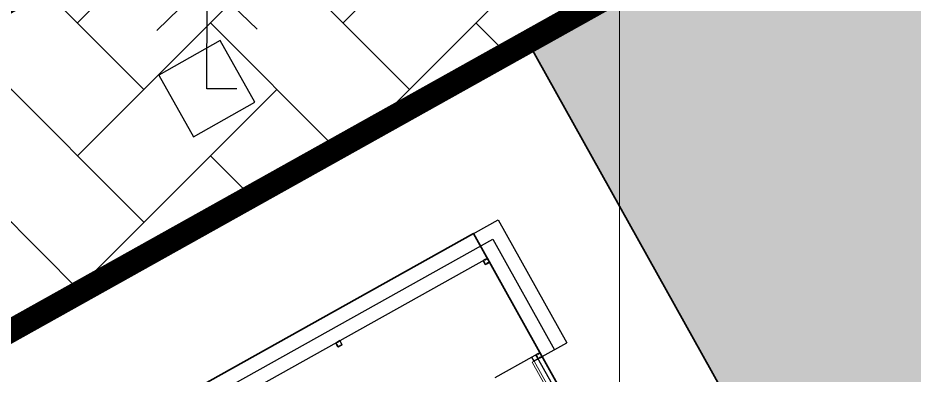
# Model space of a CAD drawing. Header units: millimetres. Extents: x 476643 to 477419, y 1110674 to 1111494.
# Drawn here: x 477080.85 to 477099.93, y 1111125.96 to 1111133.56 of the extents above; entities that cross this region are included whole.
import ezdxf

# ---------------------------------------------------------------- set-up
doc = ezdxf.new("R2010")
doc.units = ezdxf.units.MM
doc.header["$LTSCALE"] = 0.001
doc.header["$MEASUREMENT"] = 0
for name, color, linetype, lineweight in [('D-CONGTRINH', 7, 'Continuous', 15), ('LUOI', 8, 'Continuous', 5), ('THAY', 7, 'Continuous', 13)]:
    doc.layers.add(name, color=color, linetype=linetype, lineweight=lineweight)
for name, color, linetype in [('H-Congtrinh', 40, 'Continuous'), ('HT_thuc vat', 3, 'Continuous'), ('KT', 8, 'Continuous'), ('Layer2', 2, 'Continuous'), ('Net manh', 252, 'Continuous'), ('NETCAT', 4, 'Continuous'), ('TUONG', 7, 'Continuous')]:
    doc.layers.add(name, color=color, linetype=linetype)

# ---------------------------------------------------------------- blocks, each defined once
blk = doc.blocks.new('LKIM')
at = {"linetype": 'Continuous'}
for p, q in [((-0.158, 0.8812), (-0.0028, 1.0338)), ((-0.0028, 1.0338), (0.1525, 0.887)), ((-0.2253, 0.6111), (-0.0028, 0.8299)), ((-0.0028, 0.8299), (0.2198, 0.6194)), ((-0.288, 0.3293), (-0.0029, 0.6096)), ((-0.0029, 0.6096), (0.2825, 0.3398))]:
    blk.add_line(p, q, dxfattribs=at)
blk.add_lwpolyline([(0.1667, 0), (-0.0029, 0), (-0.0029, 1.0317)], dxfattribs=at)
blk = doc.blocks.new('fff')
blk.add_lwpolyline([(477084.587, 1111131.035), (477085.894, 1111131.772), (477085.157, 1111133.079), (477083.85, 1111132.342)], close=True)
at = {"layer": 'HT_thuc vat', "extrusion": (0.002734, 0.014211, 0.999895), "xscale": 3.750000000158847, "yscale": 3.749999999601815, "zscale": 3.749999999994009, "rotation": 359.7981124263856}
blk.add_blockref('LKIM', (477083.099, 1111001.313, 17094.791), dxfattribs=at)
blk = doc.blocks.new('M')
at = {"layer": 'KT', "ltscale": 5}
for points in [[(-122201.876, 340969.947), (-122201.88, 340969.947), (-122201.88, 340969.955), (-122201.922, 340969.955), (-122201.922, 340969.863), (-122201.88, 340969.863), (-122201.88, 340969.871), (-122201.876, 340969.871), (-122201.876, 340969.859), (-122201.926, 340969.859), (-122201.926, 340969.959), (-122201.876, 340969.959)], [(-122201.876, 340969.959), (-122201.826, 340969.959), (-122201.826, 340969.859), (-122201.876, 340969.859), (-122201.876, 340969.871), (-122201.872, 340969.871), (-122201.872, 340969.863), (-122201.83, 340969.863), (-122201.83, 340969.955), (-122201.872, 340969.955), (-122201.872, 340969.947), (-122201.876, 340969.947)], [(-122201.876, 340967.647), (-122201.88, 340967.647), (-122201.88, 340967.655), (-122201.922, 340967.655), (-122201.922, 340967.563), (-122201.88, 340967.563), (-122201.88, 340967.571), (-122201.876, 340967.571), (-122201.876, 340967.559), (-122201.926, 340967.559), (-122201.926, 340967.659), (-122201.876, 340967.659)], [(-122201.876, 340967.659), (-122201.826, 340967.659), (-122201.826, 340967.559), (-122201.876, 340967.559), (-122201.876, 340967.571), (-122201.872, 340967.571), (-122201.872, 340967.563), (-122201.83, 340967.563), (-122201.83, 340967.655), (-122201.872, 340967.655), (-122201.872, 340967.647), (-122201.876, 340967.647)], [(-122198.276, 340967.647), (-122198.28, 340967.647), (-122198.28, 340967.655), (-122198.322, 340967.655), (-122198.322, 340967.563), (-122198.28, 340967.563), (-122198.28, 340967.571), (-122198.276, 340967.571), (-122198.276, 340967.559), (-122198.326, 340967.559), (-122198.326, 340967.659), (-122198.276, 340967.659)], [(-122198.276, 340967.659), (-122198.226, 340967.659), (-122198.226, 340967.559), (-122198.276, 340967.559), (-122198.276, 340967.571), (-122198.272, 340967.571), (-122198.272, 340967.563), (-122198.23, 340967.563), (-122198.23, 340967.655), (-122198.272, 340967.655), (-122198.272, 340967.647), (-122198.276, 340967.647)]]:
    blk.add_hatch(color=5, dxfattribs=at).paths.add_polyline_path(points)
at = {"layer": 'KT', "color": 5, "ltscale": 5}
for points in [[(-122201.876, 340969.871), (-122201.88, 340969.871), (-122201.88, 340969.863), (-122201.922, 340969.863), (-122201.922, 340969.955), (-122201.88, 340969.955), (-122201.88, 340969.947), (-122201.876, 340969.947), (-122201.876, 340969.959), (-122201.926, 340969.959), (-122201.926, 340969.859), (-122201.876, 340969.859)], [(-122201.876, 340969.871), (-122201.872, 340969.871), (-122201.872, 340969.863), (-122201.83, 340969.863), (-122201.83, 340969.955), (-122201.872, 340969.955), (-122201.872, 340969.947), (-122201.876, 340969.947), (-122201.876, 340969.959), (-122201.826, 340969.959), (-122201.826, 340969.859), (-122201.876, 340969.859)], [(-122201.876, 340967.571), (-122201.88, 340967.571), (-122201.88, 340967.563), (-122201.922, 340967.563), (-122201.922, 340967.655), (-122201.88, 340967.655), (-122201.88, 340967.647), (-122201.876, 340967.647), (-122201.876, 340967.659), (-122201.926, 340967.659), (-122201.926, 340967.559), (-122201.876, 340967.559)], [(-122201.876, 340967.571), (-122201.872, 340967.571), (-122201.872, 340967.563), (-122201.83, 340967.563), (-122201.83, 340967.655), (-122201.872, 340967.655), (-122201.872, 340967.647), (-122201.876, 340967.647), (-122201.876, 340967.659), (-122201.826, 340967.659), (-122201.826, 340967.559), (-122201.876, 340967.559)], [(-122198.276, 340967.571), (-122198.28, 340967.571), (-122198.28, 340967.563), (-122198.322, 340967.563), (-122198.322, 340967.655), (-122198.28, 340967.655), (-122198.28, 340967.647), (-122198.276, 340967.647), (-122198.276, 340967.659), (-122198.326, 340967.659), (-122198.326, 340967.559), (-122198.276, 340967.559)], [(-122198.276, 340967.571), (-122198.272, 340967.571), (-122198.272, 340967.563), (-122198.23, 340967.563), (-122198.23, 340967.655), (-122198.272, 340967.655), (-122198.272, 340967.647), (-122198.276, 340967.647), (-122198.276, 340967.659), (-122198.226, 340967.659), (-122198.226, 340967.559), (-122198.276, 340967.559)]]:
    blk.add_lwpolyline(points, close=True, dxfattribs=at)
at = {"layer": 'Layer2', "linetype": 'Continuous'}
blk.add_line((-122201.727, 340969.859), (-122200.827, 340969.859), dxfattribs=at)
at = {"layer": 'THAY', "linetype": 'Continuous'}
blk.add_lwpolyline([(-122201.727, 340969.959), (-122201.727, 340970.858), (-122201.682, 340970.858), (-122201.682, 340969.959)], close=True, dxfattribs=at)
at = {"layer": 'TUONG', "linetype": 'ByBlock', "ltscale": 5}
for p, q in [((-122201.926, 340977.059), (-122201.926, 340969.859)), ((-122201.826, 340976.959), (-122201.826, 340969.859)), ((-122201.926, 340969.959), (-122202.526, 340969.959)), ((-122201.826, 340969.959), (-122201.727, 340969.959)), ((-122201.727, 340969.959), (-122201.727, 340969.859)), ((-122201.926, 340969.859), (-122201.727, 340969.859))]:
    blk.add_line(p, q, dxfattribs=at)
for points in [[(-122150.826, 340969.959), (-122150.826, 340966.959), (-122202.526, 340966.959), (-122202.526, 340969.959)], [(-122151.126, 340969.959), (-122151.126, 340967.259), (-122202.226, 340967.259), (-122202.226, 340969.959)], [(-122151.426, 340969.959), (-122151.426, 340967.559), (-122201.926, 340967.559), (-122201.926, 340969.959)]]:
    blk.add_lwpolyline(points, dxfattribs=at)

msp = doc.modelspace()

# ---------------------------------------------------------------- hatches: boundary and pattern name
at = {"layer": 'H-Congtrinh', "lineweight": 35}
h = msp.add_hatch(dxfattribs=at)
h.set_pattern_fill('AR-HBONE', color=256, scale=0.5, style=0)
edge = h.paths.add_edge_path()
edge.add_line((477016.998, 1111074.146), (477012.923, 1111071.882))
edge.add_line((477012.923, 1111071.882), (477006.465, 1111083.507))
edge.add_line((477006.465, 1111083.507), (477006.702, 1111088.562))
edge.add_line((477006.702, 1111088.562), (477014.317, 1111096.81))
edge.add_line((477014.317, 1111096.81), (477137.383, 1111165.642))
edge.add_line((477137.383, 1111165.642), (477145.501, 1111166.68))
edge.add_line((477145.501, 1111166.68), (477153.917, 1111150.615))
edge.add_line((477153.917, 1111150.615), (477141.662, 1111143.771))
edge.add_line((477141.662, 1111143.771), (477139.068, 1111149.324))
edge.add_line((477139.068, 1111149.324), (477137.195, 1111152.73))
edge.add_line((477137.195, 1111152.73), (477130.42, 1111154.674))
edge.add_line((477130.42, 1111154.674), (477013.85, 1111089.569))
edge.add_line((477013.85, 1111089.569), (477011.992, 1111082.805))
edge.add_line((477011.992, 1111082.805), (477017.007, 1111074.151))
at = {"layer": 'Net manh', "lineweight": 35}
h = msp.add_hatch(dxfattribs=at)
h.set_pattern_fill('ESCHER', color=3, scale=5, style=0)
h.paths.add_polyline_path([(477091.71, 1111133.054), (477099.019, 1111119.955), (477141.662, 1111143.771), (477139.068, 1111149.324), (477137.195, 1111152.73), (477130.42, 1111154.674)])
h.paths.add_polyline_path([(477049.695, 1111092.408), (477042.381, 1111105.504), (477013.85, 1111089.569), (477011.992, 1111082.805), (477017.007, 1111074.151)])

# ---------------------------------------------------------------- linework, layer by layer
at = {"layer": 'D-CONGTRINH', "lineweight": 35, "const_width": 0.5}
msp.add_lwpolyline([(477016.998, 1111074.146), (477012.923, 1111071.882), (477006.465, 1111083.507), (477006.702, 1111088.562), (477014.317, 1111096.81), (477137.383, 1111165.642), (477145.501, 1111166.68), (477153.917, 1111150.615), (477141.662, 1111143.771), (477139.068, 1111149.324), (477137.195, 1111152.73), (477130.42, 1111154.674), (477013.85, 1111089.569), (477011.992, 1111082.805), (477017.007, 1111074.151)], dxfattribs=at)
at = {"layer": 'D-CONGTRINH', "lineweight": 35}
for points in [[(477050.23, 1111091.451), (477042.381, 1111105.504), (477091.71, 1111133.054), (477099.555, 1111118.994)], [(477051.386, 1111095.533), (477046.463, 1111104.347), (477090.553, 1111128.971), (477095.474, 1111120.151)]]:
    msp.add_lwpolyline(points, close=True, dxfattribs=at)
at = {"layer": 'LUOI'}
msp.add_line((477093.658, 1111494), (477093.658, 1110674), dxfattribs=at)

# ---------------------------------------------------------------- block references
at = {"lineweight": 35}
msp.add_blockref('fff', (0, 0), dxfattribs=at)
at = {"layer": 'NETCAT', "rotation": 209.1834563103735}
msp.add_blockref('M', (204142.508, 1349227.989), dxfattribs=at)

doc.saveas('drawing.dxf')
